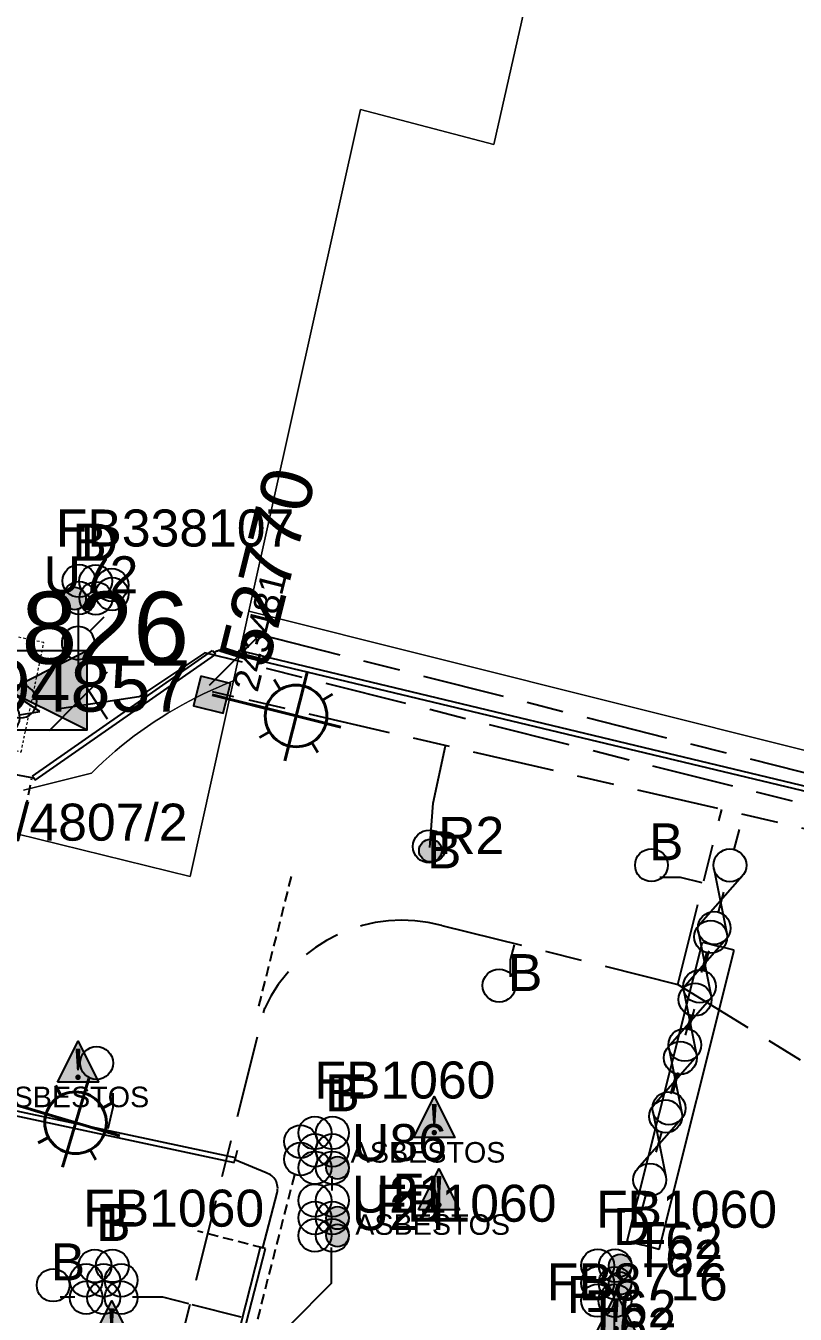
# Model space of a CAD drawing. Header units: metres. Extents: x 313711 to 315840, y 6256069 to 6257554.
# Drawn here: x 315281.5 to 315318.9, y 6256588 to 6256650.7 of the extents above; entities that cross this region are included whole.
import ezdxf
from ezdxf.enums import TextEntityAlignment as Align

# ---------------------------------------------------------------- set-up
doc = ezdxf.new("R2010")
doc.units = ezdxf.units.M
for name, pattern in [('Cable Exist UG', [8.2, 4, -1.2, 1.8, -1.2]), ('DASHED', [0.75, 0.5, -0.25]), ('HIDDEN', [0.375, 0.25, -0.125]), ('HIDDEN2', [0.1875, 0.125, -0.0625])]:
    doc.linetypes.add(name, pattern=pattern)
doc.layers.get('0').update_dxf_attribs({"color": 6})
for name, color, linetype in [('_User DUCT CONFIGS', 7, 'Continuous'), ('_User EARTHING', 7, 'Continuous'), ('Duct_SP_EXT', 7, 'Continuous'), ('Equip_HV_EXT', 7, 'Continuous'), ('Equip_LV_EXT', 7, 'Continuous'), ('Equip_SP_SL_EXT', 7, 'Continuous'), ('Mains_HV_EXT', 7, 'Continuous'), ('Mains_SL_EXT', 7, 'Continuous'), ('Sub_LV_EXT', 7, 'Continuous'), ('Sub_SP_EXT', 7, 'Continuous'), ('SupportsUG_SP_LV_SL_EXT', 7, 'Continuous'), ('Trench_SP_EXT', 7, 'Continuous')]:
    doc.layers.add(name, color=color, linetype=linetype)
doc.layers.add('Cadastre Land Parcels_SP_EXT', color=9, linetype='Continuous', lineweight=5)
doc.layers.add('Cadastre Other Property_SP_EXT', color=9, linetype='HIDDEN', lineweight=5)
doc.layers.add('UNKNOWN_FEATURES', color=1, linetype='DASHED', plot=False)
doc.styles.add('COLUMN_LABEL', font='arial.ttf')
doc.styles.add('iecARIAL', font='arial.ttf', dxfattribs={"height": 2})
doc.styles.add('iecNAME', font='times.ttf')
doc.styles.add('POLE_LABEL', font='arial.ttf')
doc.styles.get("Standard").update_dxf_attribs({"font": 'arial.ttf'})
doc.styles.add('SWITCH_LABEL', font='arial.ttf', dxfattribs={"height": 2.5})

# ---------------------------------------------------------------- blocks, each defined once
blk = doc.blocks.new('SUB_PADMOUNT_EXT')
for points in [[(0, 0), (-3.84, 1.92), (-3.84, -1.92)], [(0, 0), (3.84, 1.92), (3.84, -1.92)]]:
    blk.add_hatch(color=256).paths.add_polyline_path(points)
for p, q in [((3.84, 1.92), (-3.84, -1.92)), ((-3.84, 1.92), (3.84, -1.92))]:
    blk.add_line(p, q)
blk.add_lwpolyline([(-3.84, -1.92), (3.84, -1.92), (3.84, 1.92), (-3.84, 1.92)], close=True)
for tag, height, flags, p in [('ASSET_NUM', 3.5, 8, (2, 2)), ('STREET_CODE', 0.2, 9, (1.5, 0)), ('OPERATING_VOLTAGE', 0.2, 9, (1.5, -0.6)), ('CONSTRUCTED_VOLTAGE', 0.2, 9, (1.5, -0.2)), ('NO_PHASES', 0.2, 9, (1.5, -0.4)), ('ORIENTATION', 0.2, 9, (1.5, -0.8)), ('OWNED_BY', 0.2, 9, (1.5, -1)), ('OPERATED_BY', 0.2, 9, (1.5, -1.2)), ('SECONDARY_VOLTAGE', 0.2, 9, (1.5, -1.6)), ('STATE', 0.2, 9, (1.5, -1.8)), ('MAINTAINED_BY', 0.2, 9, (1.5, -1.4)), ('SUBSTATION_TYPE', 0.2, 9, (1.5, -2.2)), ('USAGE', 0.2, 9, (1.5, -2.4)), ('PARENT', 0.2, 9, (1.5, -2)), ('LEGEND', 0.2, 9, (1.5, -2.6)), ('STREETNAME', 0.2, 9, (1.5, -3)), ('SUBURB', 0.2, 9, (1.5, -3.2)), ('LOCATION', 0.2, 9, (1.5, -2.8)), ('Z', 0.2, 1, (1.5, -3.6)), ('NOTES', 0.2, 9, (1.5, -3.4))]:
    blk.add_attdef(tag, text='', height=height, dxfattribs=dict(flags=flags)).set_placement(p, align=Align.MIDDLE_LEFT)
blk = doc.blocks.new('COLUMN_EXT')
blk.add_hatch(color=256).paths.add_polyline_path([(-1.49, 1.48), (-1.49, -1.49), (1.48, -1.49), (1.48, 1.48)])
blk.add_lwpolyline([(-1.49, -1.49), (1.48, -1.49), (1.48, 1.48), (-1.49, 1.48)], close=True)
for tag, height, style, flags, p in [('ASSET_NUM', 2.5, 'COLUMN_LABEL', 8, (2, 2)), ('STRUCTURE_PLANT_NUMBER', 0.2, 'POLE_LABEL', 9, (1.81, 0.03)), ('STREET_CODE', 0.2, 'COLUMN_LABEL', 9, (1.81, -0.2))]:
    blk.add_attdef(tag, text='', height=height, dxfattribs=dict(style=style, flags=flags)).set_placement(p, align=Align.MIDDLE_LEFT)
at = {"flags": 9}
for tag, p in [('COLUMN_TYPE', (1.81, -0.4)), ('OWNED_BY', (1.81, -0.6)), ('STATE', (1.81, -0.8)), ('USAGE', (1.81, -1)), ('LEGEND', (1.81, -1.2)), ('STREETNAME', (1.81, -1.6)), ('SUBURB', (1.81, -1.8)), ('LOCATION', (1.81, -1.4)), ('NOTES', (1.81, -2))]:
    blk.add_attdef(tag, text='', height=0.2, dxfattribs=at).set_placement(p, align=Align.MIDDLE_LEFT)
at = {"flags": 1}
blk.add_attdef('Z', (1.81, -2.35), '', height=0.2, dxfattribs=at)
blk = doc.blocks.new('DUCT_EXT')
blk.add_circle((0, 0.8), 0.8)
at = {"flags": 1}
blk.add_attdef('Z', (0, 0), '', height=0.2, dxfattribs=at)
at = {"flags": 9}
for tag, p in [('DUCT_CODE', (0, 0)), ('XSECT_TYPE', (0, -0.2)), ('STATE', (0, -0.6)), ('FB_REFERENCE', (0, -0.4)), ('NOTES', (0, -0.8))]:
    blk.add_attdef(tag, text='', height=0.2, dxfattribs=at).set_placement(p, align=Align.MIDDLE_LEFT)
blk = doc.blocks.new('SL_LANTERN_EXT')
at = {"lineweight": 40}
for p, q in [((0, 1.968), (0, 6.468)), ((-1.459, 5.676), (-1.061, 5.278)), ((1.458, 5.676), (1.06, 5.278)), ((-2.25, 4.218), (2.25, 4.218)), ((-1.459, 2.759), (-1.061, 3.157)), ((1.458, 2.759), (1.06, 3.157)), ((0, 0), (0, 2.721))]:
    blk.add_line(p, q, dxfattribs=at)
blk.add_circle((0, 4.218), 1.5, dxfattribs=at)
at = {"style": 'iecARIAL', "flags": 8}
blk.add_attdef('ASSET_NUM', (1.5, 1.5), '', height=2.5, dxfattribs=at)
for tag, p, height, flags in [('CONSTRUCTED_VOLTAGE', (0.981, -0.653), 0.2, 9), ('CONTROL_TYPE', (0.981, -0.853), 0.2, 9), ('LANTERN_PURPOSE', (0.981, -1.053), 0.2, 9), ('LANTERN_TYPE', (0.981, -1.253), 0.2, 9), ('NO_PHASES', (0.981, -1.453), 0.2, 9), ('LNUMBER', (2.181, -3.253), 2.5, 8), ('OPERATING_VOLTAGE', (0.981, -1.653), 0.2, 9), ('ORIENTATION', (0.981, -1.853), 0.2, 9), ('OWNED_BY', (0.981, -2.053), 0.2, 9), ('STATE', (0.981, -2.253), 0.2, 9), ('CEXIST', (0.981, -2.653), 0.2, 9), ('USAGE', (0.981, -2.453), 0.2, 9), ('CNEW', (0.981, -2.853), 0.2, 9), ('CNUMBER', (0.981, -3.053), 0.2, 9), ('CREMOVE', (0.981, -3.253), 0.2, 9), ('CREPLACE', (0.981, -3.453), 0.2, 9), ('LKINGHEIGHT', (0.981, -3.653), 0.2, 9), ('LBRACKET', (0.981, -3.853), 0.2, 9), ('LBRACKETVOCAB', (0.981, -4.053), 0.2, 9), ('LCATEGORY', (0.981, -4.253), 0.2, 9), ('LCHARGE1', (0.981, -4.453), 0.2, 9), ('LCHARGE1PERCENT', (0.981, -4.653), 0.2, 9), ('LCHARGE2', (0.981, -4.853), 0.2, 9), ('LCHARGE2PERCENT', (0.981, -5.053), 0.2, 9), ('LCHARGE3', (0.981, -5.253), 0.2, 9), ('LCHARGE3PERCENT', (0.981, -5.453), 0.2, 9), ('LEXIST', (0.981, -5.653), 0.2, 9), ('LLAMP', (0.981, -5.853), 0.2, 9), ('LLAMPVOCAB', (0.981, -6.053), 0.2, 9), ('LMAST', (0.981, -6.253), 0.2, 9), ('LMASTVOCAB', (0.981, -6.453), 0.2, 9), ('LNEW', (0.981, -6.653), 0.2, 9), ('LANTNUMBER', (0.981, -6.853), 0.2, 9), ('LOUTREACH', (0.981, -7.253), 0.2, 9), ('LOUTREACHVOCAB', (0.981, -7.453), 0.2, 9), ('LRATECODE', (0.981, -7.653), 0.2, 9), ('LREMOVE', (0.981, -7.853), 0.2, 9), ('LREPLACE', (0.981, -8.053), 0.2, 9), ('LTYPE', (0.981, -8.253), 0.2, 9), ('LTYPEVOCAB', (0.981, -8.453), 0.2, 9), ('LEGEND', (0.981, -8.653), 0.2, 9), ('LOCATION', (0.981, -8.853), 0.2, 9), ('STREETNAME', (0.981, -9.253), 0.2, 9), ('SUBURB', (0.981, -9.453), 0.2, 1), ('NOTES', (0.981, -9.053), 0.2, 9)]:
    blk.add_attdef(tag, p, '', height=height, dxfattribs=dict(flags=flags))
blk = doc.blocks.new('WARNING_FEATURE_EXT')
h = blk.add_hatch(color=2)
h.dxf.hatch_style = 1
h.paths.add_polyline_path([(0.001, 1.995), (-0.994, -0.001), (0.997, -0.001)])
at = {"color": 18, "true_color": 0x000000}
blk.add_lwpolyline([(-0.994, -0.001), (0.001, 1.995), (0.997, -0.001)], close=True, dxfattribs=at)
at = {"color": 18, "true_color": 0x000000, "insert": (0.001, 0.872), "char_height": 1.5, "attachment_point": 5, "line_spacing_factor": 1.5, "style": 'iecNAME'}
blk.add_mtext_dynamic_manual_height_columns('!', width=1.5, gutter_width=4, heights=[0], dxfattribs=at)
at = {"color": 2, "flags": 1}
for tag, p in [('STATE', (1.191, 2.008)), ('HAZMAT_ID', (1.191, 0.723))]:
    blk.add_attdef(tag, p, '', height=0.8, dxfattribs=at)
at = {"color": 2}
blk.add_attdef('WARNING_TYPE', text='', height=1, dxfattribs=at).set_placement((-4.067, -1.217), (4.875, -1.217), align=Align.ALIGNED)
at = {"color": 2, "flags": 1}
blk.add_attdef('WARNING_DESC', text='', height=0.8, dxfattribs=at).set_placement((1.191, -0.562), align=Align.MIDDLE_CENTER)
blk = doc.blocks.new('SWG_HOLEC_SU_EXT')
blk.add_line((1.8, -2), (5.8, -2))
for points in [[(1.8, -0.8, 1), (1.8, 0.8, 1)], [(5.8, -0.8, 1), (5.8, 0.8, 1)]]:
    blk.add_lwpolyline(points, format="xyb", close=True)
for points in [[(1, 0), (0, 0)], [(6.6, 0), (7.6, 0)]]:
    blk.add_lwpolyline(points)
at = {"style": 'SWITCH_LABEL', "flags": 8}
blk.add_attdef('ASSET_NUM', text='', height=2.5, rotation=179.95437, dxfattribs=at).set_placement((-2.4, 0), align=Align.MIDDLE_LEFT)
at = {"flags": 1}
blk.add_attdef('Z', (0, 0), '', height=0.2, dxfattribs=at)
at = {"flags": 9}
for tag, p in [('ACTUAL_STATUS', (0, -0.4)), ('CONSTRUCTED_VOLTAGE', (0, -0.6)), ('OPERATING_VOLTAGE', (0, -1)), ('ORIENTATION', (0, -1.2)), ('NO_PHASES', (0, -0.8)), ('OWNED_BY', (0, -1.4)), ('STATE', (0, -1.8)), ('PARENT', (0, -1.6)), ('SWITCH_TYPE', (0, -2)), ('STREETNAME', (0, -2.6)), ('USAGE', (0, -2.2)), ('LOCATION', (0, -2.4)), ('SUBURB', (0, -2.8)), ('NOTES', (0, -3))]:
    blk.add_attdef(tag, text='', height=0.2, dxfattribs=at).set_placement(p, align=Align.MIDDLE_LEFT)
at = {"style": 'SWITCH_LABEL', "flags": 9}
blk.add_attdef('STREET_CODE', text='', height=0.2, dxfattribs=at).set_placement((0, -0.2), align=Align.MIDDLE_LEFT)
blk = doc.blocks.new('CABLE_LARGE_EXT')
h = blk.add_hatch(color=256)
edge = h.paths.add_edge_path()
edge.add_arc((0, 0.55), 0.55, 0, 360)
blk.add_circle((0, 0.55), 0.55)
at = {"flags": 1}
blk.add_attdef('Z', (0, 0), '', height=0.2, dxfattribs=at)
at = {"flags": 9}
for tag, p in [('COND_CODE', (0, 0)), ('XSECT_SIZE', (0, -0.6)), ('STATE', (0, -0.4)), ('FB_REFERENCE', (0, -0.2)), ('NOTES', (0, -0.8))]:
    blk.add_attdef(tag, text='', height=0.2, dxfattribs=at).set_placement(p, align=Align.MIDDLE_LEFT)
blk = doc.blocks.new('LV_UG_DFUSE_CLOSED_EXT')
for points in [[(5.04, 0.726), (2.156, -0.717)], [(5.049, -0.707), (2.156, 0.717)], [(1, 0), (0, 0)], [(6.2, 0.013), (7.2, 0.013)]]:
    blk.add_lwpolyline(points)
for centre in [(1.8, 0), (5.4, 0.011)]:
    blk.add_circle(centre, 0.8)
at = {"flags": 9}
for tag, p in [('ACTUAL_STATUS', (0, 0)), ('OPERATING_VOLTAGE', (0, -0.6)), ('CONSTRUCTED_VOLTAGE', (0, -0.2)), ('NO_PHASES', (0, -0.4)), ('ORIENTATION', (0, -0.8)), ('STATE', (0, -1)), ('SWITCH_TYPE', (0, -1.2)), ('USAGE', (0, -1.4)), ('NOTES', (0, -1.6))]:
    blk.add_attdef(tag, text='', height=0.2, dxfattribs=at).set_placement(p, align=Align.MIDDLE_LEFT)
at = {"flags": 1}
blk.add_attdef('Z', (0, 0), '', height=0.2, dxfattribs=at)

msp = doc.modelspace()

# ---------------------------------------------------------------- linework, layer by layer
at = {"layer": '_User DUCT CONFIGS'}
for points in [[(315284.064, 6256622.351), (315284.064, 6256619.105), (315285.46, 6256616.968)], [(315301.165, 6256610.711), (315301.331, 6256612.876), (315301.922, 6256615.668)], [(315312.349, 6256609.276), (315313.351, 6256609.276), (315314.393, 6256609.008)], [(315305.095, 6256604.434), (315305.095, 6256605.26), (315305.276, 6256605.976)], [(315285.749, 6256598.772), (315285.749, 6256598.077), (315285.504, 6256597.036)], [(315296.391, 6256594.734), (315296.391, 6256594.033)], [(315296.372, 6256591.268), (315296.372, 6256589.509), (315294.339, 6256587.474), (315293.345, 6256583.499)], [(315283.178, 6256588.865), (315283.901, 6256588.865)], [(315286.705, 6256588.865), (315288.158, 6256588.865), (315289.432, 6256588.547)], [(315289.592, 6256588.493), (315291.977, 6256587.895)], [(315310.133, 6256588.292), (315310.133, 6256586.429), (315307.533, 6256575.869)]]:
    msp.add_lwpolyline(points, dxfattribs=at)
at = {"layer": 'Cadastre Land Parcels_SP_EXT', "linetype": 'Continuous'}
msp.add_lwpolyline([(315358.553, 6256672.86), (315316.225, 6256683.963), (315312.606, 6256681.764), (315304.286, 6256644.897), (315297.785, 6256646.601), (315292.365, 6256622.212), (315346.809, 6256608.578), (315350.52, 6256610.79), (315365.915, 6256670.928), (315358.553, 6256672.86)], close=True, dxfattribs=at)
for points in [[(315281.401, 6256613.511), (315284.7, 6256614.335), (315284.983, 6256614.611), (315285.271, 6256614.881), (315285.564, 6256615.145), (315285.863, 6256615.404), (315286.167, 6256615.656), (315286.475, 6256615.903), (315286.789, 6256616.143), (315287.107, 6256616.377), (315287.429, 6256616.604), (315287.756, 6256616.827), (315288.088, 6256617.041), (315288.424, 6256617.249), (315288.763, 6256617.451), (315289.107, 6256617.645), (315289.454, 6256617.834), (315289.805, 6256618.015), (315290.159, 6256618.189), (315290.517, 6256618.356), (315290.879, 6256618.516), (315291.243, 6256618.669), (315291.61, 6256618.815), (315292.365, 6256622.212), (315297.785, 6256646.601), (315304.286, 6256644.897), (315312.606, 6256681.764)], [(315408.258, 6256580.572), (315417.526, 6256614.376), (315401.137, 6256618.493), (315391.89, 6256584.684), (315375.68, 6256588.754), (315362.355, 6256592.101), (315382.232, 6256666.648), (315382.232, 6256666.648), (315365.915, 6256670.928), (315350.52, 6256610.79), (315346.809, 6256608.578), (315292.365, 6256622.212), (315291.61, 6256618.815), (315289.499, 6256609.304), (315280.001, 6256611.644), (315269.351, 6256614.301), (315253.819, 6256618.248), (315252.535, 6256613.358), (315275.822, 6256607.505), (315278.022, 6256603.809), (315277.568, 6256602.036), (315262.882, 6256544.759)], [(315280.001, 6256611.644), (315289.499, 6256609.304), (315291.61, 6256618.815), (315291.243, 6256618.669), (315290.879, 6256618.516), (315290.517, 6256618.356), (315290.159, 6256618.189), (315289.805, 6256618.015), (315289.454, 6256617.834), (315289.107, 6256617.645), (315288.763, 6256617.451), (315288.424, 6256617.249), (315288.088, 6256617.041), (315287.756, 6256616.827), (315287.429, 6256616.604), (315287.107, 6256616.377), (315286.789, 6256616.143), (315286.475, 6256615.903), (315286.167, 6256615.656), (315285.863, 6256615.404), (315285.564, 6256615.145), (315285.271, 6256614.881), (315284.983, 6256614.611), (315284.7, 6256614.335), (315281.401, 6256613.511)]]:
    msp.add_lwpolyline(points, dxfattribs=at)
at = {"layer": 'Cadastre Other Property_SP_EXT', "linetype": 'HIDDEN2'}
msp.add_lwpolyline([(315278.614, 6256616.024), (315281.284, 6256615.364), (315282.389, 6256620.682), (315279.76, 6256621.23), (315278.614, 6256616.024)], close=True, dxfattribs=at)
at = {"layer": 'Duct_SP_EXT'}
for p, q in [((315281.833, 6256614.193), (315290.6, 6256620.294)), ((315290.6, 6256620.294), (315290.669, 6256620.195)), ((315291.872, 6256620.288), (315291.844, 6256620.171)), ((315347.049, 6256607.06), (315291.872, 6256620.288)), ((315281.97, 6256613.996), (315290.738, 6256620.097)), ((315290.738, 6256620.097), (315290.669, 6256620.195)), ((315291.816, 6256620.054), (315291.844, 6256620.171)), ((315346.994, 6256606.827), (315291.816, 6256620.054)), ((315281.833, 6256614.193), (315281.902, 6256614.095)), ((315281.97, 6256613.996), (315281.902, 6256614.095)), ((315279.92, 6256597.901), (315291.651, 6256595.402)), ((315279.97, 6256598.136), (315291.701, 6256595.637)), ((315291.651, 6256595.402), (315291.676, 6256595.52)), ((315291.701, 6256595.637), (315291.676, 6256595.52)), ((315291.567, 6256585.947), (315292.932, 6256591.275)), ((315291.799, 6256585.888), (315293.164, 6256591.216)), ((315292.932, 6256591.275), (315293.048, 6256591.245)), ((315293.164, 6256591.216), (315293.048, 6256591.245))]:
    msp.add_line(p, q, dxfattribs=at)
at = {"layer": 'Mains_HV_EXT', "linetype": 'Cable Exist UG'}
msp.add_lwpolyline([(315351.239, 6256624.45), (315352.586, 6256623.103), (315356.004, 6256620.822), (315356.004, 6256620.822), (315353.155, 6256608.907), (315347.7, 6256605.665), (315290.214, 6256620.185), (315287.012, 6256618.047), (315282.199, 6256617.322), (315280.657, 6256618.352)], dxfattribs=at)
at = {"layer": 'Mains_SL_EXT', "linetype": 'Cable Exist UG'}
msp.add_lwpolyline([(315290.44, 6256618.612), (315292.904, 6256621.069), (315336.254, 6256610.082), (315338.304, 6256606.53)], dxfattribs=at)
at = {"layer": 'Sub_LV_EXT'}
for p, q in [((315310.767, 6256591.565), (315314.423, 6256606.114)), ((315314.423, 6256606.114), (315315.199, 6256605.919)), ((315315.975, 6256605.724), (315315.199, 6256605.919)), ((315312.319, 6256591.175), (315315.975, 6256605.724)), ((315310.767, 6256591.565), (315311.543, 6256591.37)), ((315312.319, 6256591.175), (315311.543, 6256591.37))]:
    msp.add_line(p, q, dxfattribs=at)
at = {"layer": 'Trench_SP_EXT', "linetype": 'Cable Exist UG'}
for points in [[(315291.844, 6256620.171), (315291.307, 6256620.3), (315291.307, 6256620.3, 0.17209), (315290.768, 6256620.243), (315290.768, 6256620.243), (315290.669, 6256620.195)], [(315287.312, 6256571.468, -0.387723), (315285.788, 6256573.775), (315285.788, 6256573.775), (315293.13, 6256602.902), (315293.13, 6256602.902, -0.364449), (315301.743, 6256606.93), (315301.743, 6256606.93), (315313.222, 6256604.059)], [(315293.048, 6256591.245), (315293.733, 6256593.92), (315293.733, 6256593.92, 0.412018), (315293.195, 6256594.897), (315293.195, 6256594.897), (315291.676, 6256595.52)]]:
    msp.add_lwpolyline(points, format="xyb", dxfattribs=at)
for points in [[(315354.856, 6256611.92), (315353.742, 6256607.378), (315347.134, 6256605.226), (315291.631, 6256618.045), (315290.598, 6256618.283)], [(315281.902, 6256614.095), (315279.998, 6256614.434)], [(315313.222, 6256604.059), (315315.366, 6256612.563)], [(315313.222, 6256604.059), (315322.04, 6256598.625), (315348.174, 6256592.309), (315348.777, 6256592.043), (315348.935, 6256591.449), (315348.951, 6256591.197), (315348.875, 6256590.867), (315346.092, 6256579.001), (315344.885, 6256576.772)]]:
    msp.add_lwpolyline(points, dxfattribs=at)
at = {"layer": 'UNKNOWN_FEATURES'}
for points in [[(315281.339, 6256611.81), (315281.801, 6256614.078)], [(315292.846, 6256603.002), (315294.48, 6256609.485)], [(315291.79, 6256595.975), (315291.676, 6256595.52)], [(315294.579, 6256594.803), (315288.878, 6256572.555), (315292.973, 6256571.529)], [(315293.048, 6256591.245), (315289.876, 6256592.058)]]:
    msp.add_lwpolyline(points, dxfattribs=at)

# ---------------------------------------------------------------- block references
at = {"layer": '_User DUCT CONFIGS'}
for name, p, rotation in [('DUCT_EXT', (315283.301, 6256623.682), 269.9999999999998), ('DUCT_EXT', (315284.108, 6256623.666), 269.9999999999998), ('DUCT_EXT', (315284.899, 6256623.476), 269.9999999999998), ('DUCT_EXT', (315283.303, 6256622.85), 269.9999999999998), ('DUCT_EXT', (315284.121, 6256622.835), 269.9999999999998), ('DUCT_EXT', (315284.907, 6256623.042), 269.9999999999998), ('CABLE_LARGE_EXT', (315283.337, 6256622.827), 269.9999999999998), ('DUCT_EXT', (315311.939, 6256609.057), 359.4766124003772), ('DUCT_EXT', (315305.332, 6256603.994), 89.4766123979399), ('DUCT_EXT', (315285.753, 6256600.237), 90.04922315825783), ('DUCT_EXT', (315295.677, 6256596.415), 90.00146608943845), ('DUCT_EXT', (315296.377, 6256596.84), 90.00146608943845), ('DUCT_EXT', (315297.227, 6256596.84), 90.00146662304662), ('DUCT_EXT', (315296.377, 6256595.99), 90.00146662304662), ('DUCT_EXT', (315297.227, 6256595.99), 90.00146662304662), ('DUCT_EXT', (315295.677, 6256595.565), 90.00146662304662), ('DUCT_EXT', (315296.377, 6256595.14), 90.00146662304662), ('DUCT_EXT', (315297.227, 6256595.14), 90.00146608943845), ('CABLE_LARGE_EXT', (315297.227, 6256595.14), 90.02700266041501), ('DUCT_EXT', (315296.377, 6256593.551), 90.00146608943845), ('DUCT_EXT', (315297.227, 6256593.551), 90.00146662304662), ('DUCT_EXT', (315296.377, 6256592.701), 90.00146662304662), ('DUCT_EXT', (315297.227, 6256592.701), 90.00146662304662), ('CABLE_LARGE_EXT', (315297.227, 6256592.701), 90.0000000000002), ('DUCT_EXT', (315296.377, 6256591.851), 90.00146662304662), ('DUCT_EXT', (315297.227, 6256591.851), 90.00146608943845), ('CABLE_LARGE_EXT', (315297.227, 6256591.851), 90.0000000000002), ('DUCT_EXT', (315284.872, 6256589.57), 0.03147436705543784), ('DUCT_EXT', (315285.722, 6256589.571), 0.03147383344699506), ('DUCT_EXT', (315310.133, 6256590.382), 89.74897637164274), ('DUCT_EXT', (315310.983, 6256590.378), 89.74897637164274), ('CABLE_LARGE_EXT', (315310.979, 6256590.39), 89.74897637164274), ('DUCT_EXT', (315282.832, 6256588.632), 359.4766124003772), ('DUCT_EXT', (315284.448, 6256588.87), 0.03147436705543784), ('DUCT_EXT', (315285.298, 6256588.87), 0.03147436705543784), ('DUCT_EXT', (315286.148, 6256588.871), 0.03147383344699506), ('DUCT_EXT', (315310.129, 6256589.532), 89.74897637164274), ('DUCT_EXT', (315310.979, 6256589.528), 89.74897637164274), ('DUCT_EXT', (315284.448, 6256588.02), 0.03147383344699506), ('DUCT_EXT', (315285.298, 6256588.02), 0.03147436705543784), ('DUCT_EXT', (315286.148, 6256588.021), 0.03147436705543784), ('CABLE_LARGE_EXT', (315310.971, 6256589.523), 89.74897637164274), ('DUCT_EXT', (315310.126, 6256588.682), 89.74897637164274), ('DUCT_EXT', (315310.976, 6256588.678), 89.74897637164274)]:
    msp.add_blockref(name, p, dxfattribs=dict(at, rotation=rotation))
for name, p in [('DUCT_EXT', (315301.145, 6256609.966)), ('CABLE_LARGE_EXT', (315301.192, 6256610.014))]:
    msp.add_blockref(name, p, dxfattribs=at)
at = {"layer": '_User EARTHING'}
ref = msp.add_blockref('WARNING_FEATURE_EXT', (315284.049, 6256599.303), dxfattribs=at)
ref.add_attrib('WARNING_TYPE', 'ASBESTOS', (315279.983, 6256598.086), dxfattribs={"layer": '0', "color": 2, "height": 1})
ref = msp.add_blockref('WARNING_FEATURE_EXT', (315301.379, 6256596.608), dxfattribs=at)
ref.add_attrib('WARNING_TYPE', 'ASBESTOS', (315297.313, 6256595.392), dxfattribs={"layer": '0', "color": 2, "height": 1})
ref = msp.add_blockref('WARNING_FEATURE_EXT', (315301.606, 6256593.098), dxfattribs=at)
ref.add_attrib('WARNING_TYPE', 'ASBESTOS', (315297.539, 6256591.881), dxfattribs={"layer": '0', "color": 2, "height": 1})
ref = msp.add_blockref('WARNING_FEATURE_EXT', (315310.228, 6256587.069), dxfattribs=at)
ref.add_attrib('WARNING_TYPE', 'ASBESTOS', (315306.161, 6256585.852), dxfattribs={"layer": '0', "color": 2, "height": 1})
ref = msp.add_blockref('WARNING_FEATURE_EXT', (315285.686, 6256586.671), dxfattribs=at)
ref.add_attrib('WARNING_TYPE', 'ASBESTOS', (315281.619, 6256585.454), dxfattribs={"layer": '0', "color": 2, "height": 1})
at = {"layer": 'Equip_HV_EXT'}
ref = msp.add_blockref('SWG_HOLEC_SU_EXT', (315279.976, 6256616.538), dxfattribs=dict(at, rotation=45.29112297961343))
ref.add_attrib('ASSET_NUM', '94856', dxfattribs={"layer": '0', "height": 2.5, "style": 'SWITCH_LABEL'}).set_placement((315277.577, 6256617.788), align=Align.MIDDLE_RIGHT)
ref = msp.add_blockref('SWG_HOLEC_SU_EXT', (315282.199, 6256617.322), dxfattribs=dict(at, rotation=188.8146403022587))
ref.add_attrib('ASSET_NUM', '94857', dxfattribs={"layer": '0', "height": 2.5, "style": 'SWITCH_LABEL'}).set_placement((315279.8, 6256618.572), align=Align.MIDDLE_LEFT)
at = {"layer": 'Equip_LV_EXT', "rotation": 74.81510092022926}
for p in [(315314.359, 6256604.635), (315313.594, 6256601.586), (315312.88, 6256598.745), (315312.88, 6256598.745), (315312.166, 6256595.905), (315311.392, 6256592.82)]:
    msp.add_blockref('LV_UG_DFUSE_CLOSED_EXT', p, dxfattribs=at)
at = {"layer": 'Equip_SP_SL_EXT'}
ref = msp.add_blockref('SL_LANTERN_EXT', (315290.568, 6256618.146), dxfattribs=dict(at, rotation=255.8388920653863))
ref.add_attrib('ASSET_NUM', '52770', dxfattribs={"layer": '0', "height": 2.5, "rotation": 75.91134, "style": 'iecARIAL'}).set_placement((315292.068, 6256619.646), align=Align.MIDDLE_LEFT)
ref = msp.add_blockref('SL_LANTERN_EXT', (315279.886, 6256598.534), dxfattribs=dict(at, rotation=253.4540326320943))
ref.add_attrib('ASSET_NUM', '136571', dxfattribs={"layer": '0', "height": 2.5, "rotation": 345.31419, "style": 'iecARIAL'}).set_placement((315281.386, 6256600.034), align=Align.MIDDLE_RIGHT)
at = {"layer": 'Sub_SP_EXT'}
ref = msp.add_blockref('SUB_PADMOUNT_EXT', (315280.657, 6256618.352), dxfattribs=at)
ref.add_attrib('ASSET_NUM', '18826', dxfattribs={"layer": '0', "height": 3.5}).set_placement((315282.657, 6256618.602), align=Align.BOTTOM_CENTER)
at = {"layer": 'SupportsUG_SP_LV_SL_EXT'}
ref = msp.add_blockref('COLUMN_EXT', (315290.568, 6256618.146), dxfattribs=dict(at, xscale=0.5, yscale=0.5, zscale=0.5, rotation=255.8388920653863))
ref.add_attrib('ASSET_NUM', '243481', dxfattribs={"layer": '0', "height": 1.25, "rotation": 75.91134, "style": 'COLUMN_LABEL'}).set_placement((315291.568, 6256618.521), align=Align.TOP_LEFT)

# ---------------------------------------------------------------- texts
at = {"layer": '_User DUCT CONFIGS'}
for s, p in [('FB338107', (315282.968, 6256625.353)), ('B', (315283.773, 6256624.66)), ('D', (315284.176, 6256624.66)), ('U72', (315282.374, 6256623.079)), ('R2', (315301.572, 6256610.404)), ('B', (315301.025, 6256609.702)), ('B', (315311.827, 6256610.091)), ('B', (315304.964, 6256603.732)), ('FB1060', (315295.548, 6256598.509)), ('B', (315296.075, 6256597.884)), ('F', (315296.525, 6256597.884)), ('U86', (315297.385, 6256595.468)), ('U21', (315297.374, 6256592.961)), ('F', (315299.339, 6256593.062)), ('FB1060', (315284.299, 6256592.277)), ('U24', (315297.374, 6256592.111)), ('FB1060', (315298.519, 6256592.516)), ('FB1060', (315309.249, 6256592.223)), ('B', (315284.931, 6256591.577)), ('F', (315285.381, 6256591.577)), ('D', (315310.081, 6256591.391)), ('T62', (315311.085, 6256590.698)), ('B', (315282.719, 6256589.666)), ('T62', (315311.078, 6256589.831)), ('FB8716', (315306.852, 6256588.69)), ('F', (315307.826, 6256588.082)), ('T62', (315308.83, 6256587.389)), ('T62', (315308.822, 6256586.522))]:
    msp.add_text(s, height=1.8, dxfattribs=at).set_placement(p)
at = {"layer": 'Cadastre Other Property_SP_EXT'}
msp.add_text('96/4807/2', height=1.8, dxfattribs=at).set_placement((315278.19, 6256611.049))

doc.saveas('drawing.dxf')
